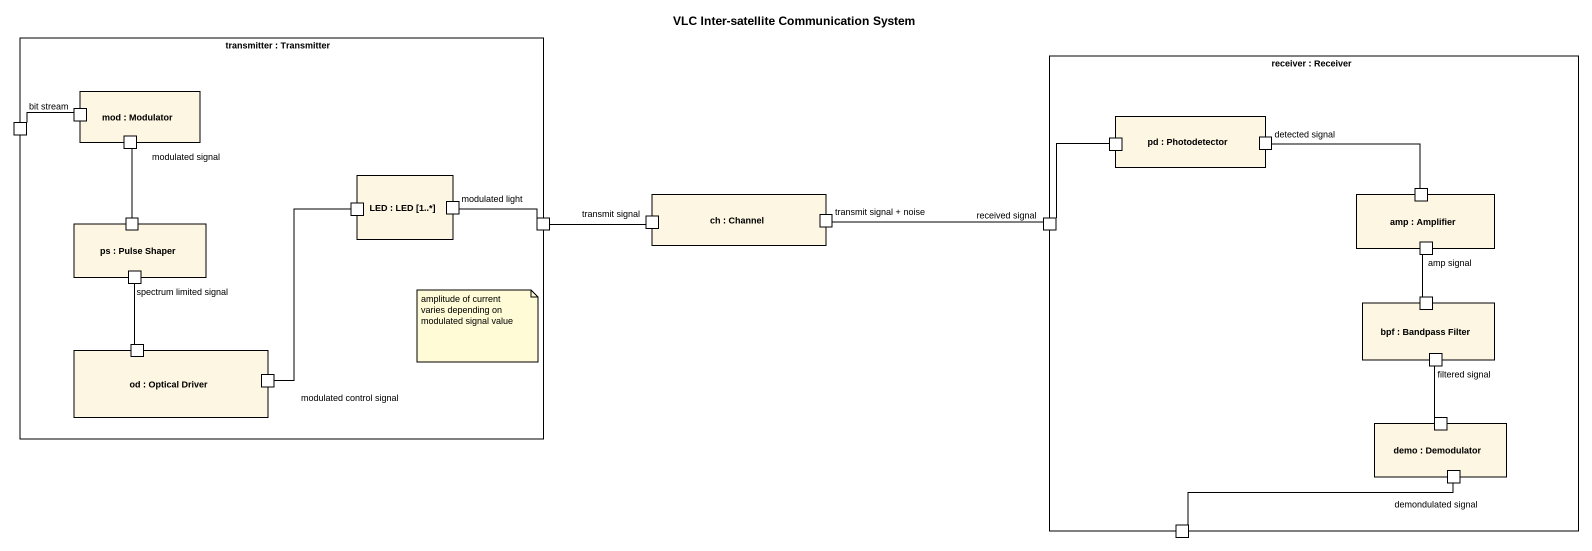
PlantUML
@startuml
title VLC Inter-satellite Communication System
rectangle "transmitter : Transmitter" as transmitter {
  rectangle "mod : Modulator" as mod {
    port "bit stream" as bit_stream
    port "modulated signal" as modulated_signal
  }
  port " " as port1
  rectangle "LED : LED [1..*]" as LED {
    port " " as port5
    port "modulated light" as modulated_light
  }
  rectangle "ps : Pulse Shaper" as ps {
    port " " as port4
    port "spectrum limited signal" as spectrum_limited_signal
  }
  port " " as port6
  rectangle "od : Optical Driver" as od {
    port " " as port8
    port "modulated control signal" as modulated_control_signal
  }
}
rectangle "receiver : Receiver" as receiver {
  rectangle "pd : Photodetector" as pd {
    port " " as port2
    port "detected signal" as detected_signal
  }
  rectangle "amp : Amplifier" as amp {
    port " " as port3
    port "amp signal" as amp_signal
  }
  port "received signal" as received_signal
  rectangle "bpf : Bandpass Filter" as bpf {
    port " " as port7
    port "filtered signal" as filtered_signal
  }
  rectangle "demo : Demodulator" as demo {
    port " " as port9
    port " " as port10
  }
  port " " as port11
}
rectangle "ch : Channel" as ch {
  port "transmit signal" as transmit_signal
  port "transmit signal + noise" as transmit_signal_noise
}
bit_stream -left- port1
modulated_signal -- port4
port2 -- received_signal
detected_signal -right- port3
modulated_light -right- port6
port6 -right- transmit_signal
transmit_signal_noise -right- received_signal
spectrum_limited_signal -- port8
amp_signal -- port7
filtered_signal -- port9
modulated_control_signal -up- port5
port10 -left- port11 : demondulated signal
note as N1
  amplitude of current varies depending on modulated signal value
end note
@enduml
